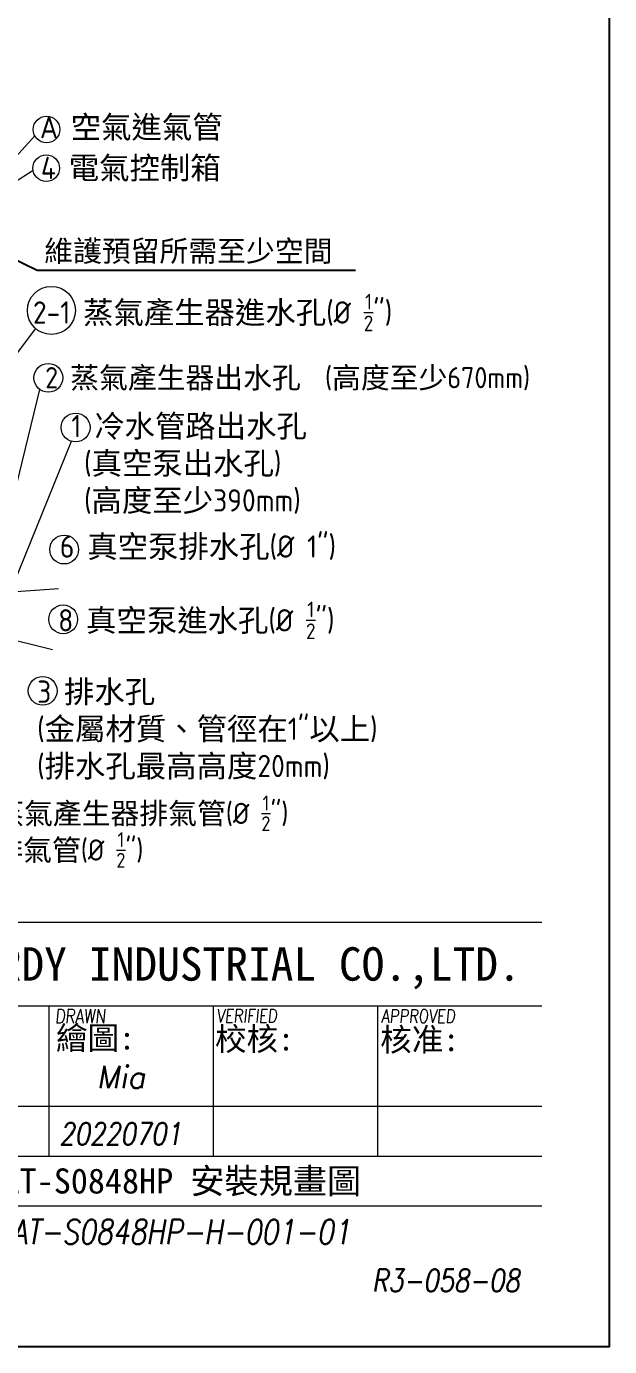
# Model space of a CAD drawing. Header units: millimetres. Extents: x -96603 to 124772, y -7961 to 34801.
# Drawn here: x 13958 to 16994, y 0 to 6872 of the extents above; entities that cross this region are included whole.
import ezdxf

# ---------------------------------------------------------------- set-up
doc = ezdxf.new("R2010")
doc.units = ezdxf.units.MM
doc.layers.get('0').update_dxf_attribs({"lineweight": 15})
for name, color, linetype, lineweight in [('D', 3, 'Continuous', 13), ('F', 7, 'Continuous', 15), ('T', 4, 'Continuous', 15)]:
    doc.layers.add(name, color=color, linetype=linetype, lineweight=lineweight)
doc.styles.get("Standard").update_dxf_attribs({"font": 'KAIU.TTF'})
doc.styles.add('STU25', font='isocp2.shx')
doc.styles.add('Text', font='romans.shx', dxfattribs={"width": 0.8, "oblique": 10})
doc.dimstyles.new('STU25$7', dxfattribs={"dimscale": 50, "dimtxt": 2.5, "dimasz": 2, "dimexe": 1.25, "dimexo": 0.625, "dimgap": 1, "dimtad": 1, "dimdec": 4, "dimdsep": 46, "dimtxsty": 'STU25', "dimcen": 2.5, "dimazin": 2, "dimtfac": 1, "dimtdec": 4, "dimtmove": 0, "dimatfit": 3, "dimfxl": 0, "dimtolj": 1, "dimtzin": 0, "dimarcsym": 0})

msp = doc.modelspace()

# ---------------------------------------------------------------- linework, layer by layer
at = {"layer": 'D'}
for p, q in [((13868.095, 6154.776), (14002.068, 6301.346)), ((13890.528, 6057.725), (13992.702, 6122.586)), ((13140.528, 4152.447), (14006.91, 5298.545)), ((13879.792, 4366.808), (14028.204, 4981.702)), ((13890.528, 3967.447), (14192.176, 4712.326)), ((13140.528, 3877.447), (14125.193, 3946.033)), ((13140.528, 3867.447), (14094.535, 3628.142))]:
    msp.add_line(p, q, dxfattribs=at)
for centre, radius in [((14063.059, 6334.876), 69.6), ((14061.416, 6133.658), 69.6), ((14088.484, 5393.259), 125), ((14072.305, 5042.365), 75), ((14214.368, 4783.967), 75), ((14154.612, 4148.5), 75), ((14149.612, 3785.487), 75), ((14043.16, 3413.418), 75)]:
    msp.add_circle(centre, radius, dxfattribs=at)
at = {"layer": 'Defpoints', "color": 6}
msp.add_lwpolyline([(0, 11948), (0, 0), (16994, 0), (16994, 11948)], close=True, dxfattribs=at)
at = {"layer": 'F', "color": 7}
for p, q in [((9042.817, 2209.183), (16640.817, 2209.183)), ((12258.609, 2209.183), (16640.817, 2209.183)), ((9042.817, 1774.183), (16640.817, 1774.183)), ((14074.317, 1774.183), (14074.317, 991.183)), ((14929.817, 1774.183), (14929.817, 991.183)), ((15785.317, 1774.183), (15785.317, 991.183)), ((9042.817, 1252.183), (16640.817, 1252.183)), ((12464.817, 1252.183), (16640.817, 1252.183)), ((13218.817, 1252.183), (16640.817, 1252.183)), ((9042.817, 991.183), (16640.817, 991.183)), ((16640.817, 730.183), (9042.817, 730.183))]:
    msp.add_line(p, q, dxfattribs=at)

# ---------------------------------------------------------------- texts
at = {"insert": (13458.882, 2078.565), "char_height": 174, "attachment_point": 1, "style": 'STU25'}
msp.add_mtext('{\\f標楷體|b0|i0|c136|p65;STURDY\\H0.9667x; \\H1.034x;INDUSTRIAL CO.,LTD.}', dxfattribs=at)
at = {"layer": 'D', "color": 4}
msp.add_text('SAT-S0848HP 安裝規畫圖', height=130.5, dxfattribs=at).set_placement((13745.737, 796.895))
at = {"layer": 'D', "attachment_point": 1}
for s, insert, char_height in [('{\\Fisocp2.shx;\\C3;A \\f標楷體|b0|i0|c136|p65;空氣進氣管}', (14028.756, 6405.759), 116), ('{\\fDFKai-SB|b0|i0|c136|p0;\\C3;維護預留所需至少空間}', (14050.993, 5757.603), 110), ('\\A1;\\Fisocp2.shx|c136;9 \\f標楷體|b0|i0|c136|p0;蒸氣產生器排氣管\\A1;\\Fisocp2.shx|c136;(%%C {\\H0.7x;\\S1/2;}\\H1.0003x;")', (13660.172, 2867.69), 110), ('\\A1;\\Fisocp2.shx|c136;7 \\f標楷體|b0|i0|c136|p0;\\C3;排氣管\\A1;\\Fisocp2.shx|c136;\\C256;(%%C {\\H0.7x;\\S1/2;}\\H1.0003x;")', (13659.094, 2677.098), 110)]:
    msp.add_mtext(s, dxfattribs=dict(at, insert=insert, char_height=char_height))
at = {"layer": 'D', "attachment_point": 1, "style": 'STU25'}
for s, insert, char_height in [('4 {\\f標楷體|b0|i0|c136|p65;電氣控制箱}', (14033.859, 6193.065), 116), ('\\A1;2-1 {\\f標楷體|b0|i0|c136|p65;蒸氣產生器進水孔}(%%C {\\H0.7x;\\S1/2;}")', (13992.439, 5479.957), 116), ('{\\Fisocp2.shx|c1;2 \\f標楷體|b0|i0|c136|p0;蒸氣產生器出水孔\\Fisocp2.shx|c1;  (\\f標楷體|b0|i0|c136|p0;高度至少\\Fisocp2.shx|c1;670mm)}', (14055.883, 5098.28), 110), ('1 {\\f標楷體|b0|i0|c136|p65;冷水管路出水孔}\\P ({\\f標楷體|b0|i0|c136|p65;真空泵出水孔})\\P ({\\f標楷體|b0|i0|c136|p65;高度至少}390mm)', (14192.176, 4849.156), 116), ('6 {\\f標楷體|b0|i0|c136|p65;真空泵排水孔}(%%c 1")', (14132.741, 4222.299), 116), ('\\A1;8 {\\f標楷體|b0|i0|c136|p65;真空泵進水孔}(%%c {\\H0.7x;\\S1/2;}")', (14123.89, 3877.646), 116), ('3 {\\f標楷體|b0|i0|c136|p65;排水孔\\P}({\\f標楷體|b0|i0|c136|p65;金屬材質、管徑在}1"{\\f標楷體|b0|i0|c136|p65;以上})\\P({\\f標楷體|b0|i0|c136|p65;排水孔最高高度}20mm)', (14014.204, 3466.674), 116)]:
    msp.add_mtext(s, dxfattribs=dict(at, insert=insert, char_height=char_height))
at = {"layer": 'F', "color": 1, "lineweight": 15, "style": 'Text', "oblique": 5, "width": 0.8}
for s, height, p in [('DRAWN', 72.2359, (14107.527, 1683.989)), ('VERIFIED', 69.6, (14947.802, 1687.221)), ('APPROVED', 69.6, (15805.013, 1685.612))]:
    msp.add_text(s, height=height, dxfattribs=at).set_placement(p)
at = {"layer": 'F', "lineweight": -3}
for s, p in [('繪圖:', (14112.35, 1546.489)), ('校核:', (14940.002, 1541.349)), ('核准:', (15799.892, 1538.125))]:
    msp.add_text(s, height=120.3931, dxfattribs=at).set_placement(p)
at = {"layer": 'T', "lineweight": 20, "style": 'Text', "oblique": 10}
msp.add_text('Mia', height=116, dxfattribs=at).set_placement((14324.521, 1344.635))
at = {"layer": 'T', "lineweight": 20, "style": 'Text', "oblique": 10, "width": 0.8}
for s, height, p in [('20220701', 116, (14129.543, 1049.424)), ('SAT-S0848HP-H-001-01', 127.6, (13794.365, 533.832))]:
    msp.add_text(s, height=height, dxfattribs=at).set_placement(p)
at = {"layer": 'T', "linetype": 'Continuous', "lineweight": 20, "insert": (15757.737, 402.163), "char_height": 116, "attachment_point": 1, "style": 'Text'}
msp.add_mtext('R3-058-08', dxfattribs=at)

# ---------------------------------------------------------------- leaders
at = {"layer": 'D'}
msp.add_leader([(13570.639, 5818.198), (14013.93, 5602.159), (15671.069, 5602.159)], dimstyle='STU25$7', override={"dimgap": 1, "dimtad": 0}, dxfattribs=at)

doc.saveas('drawing.dxf')
